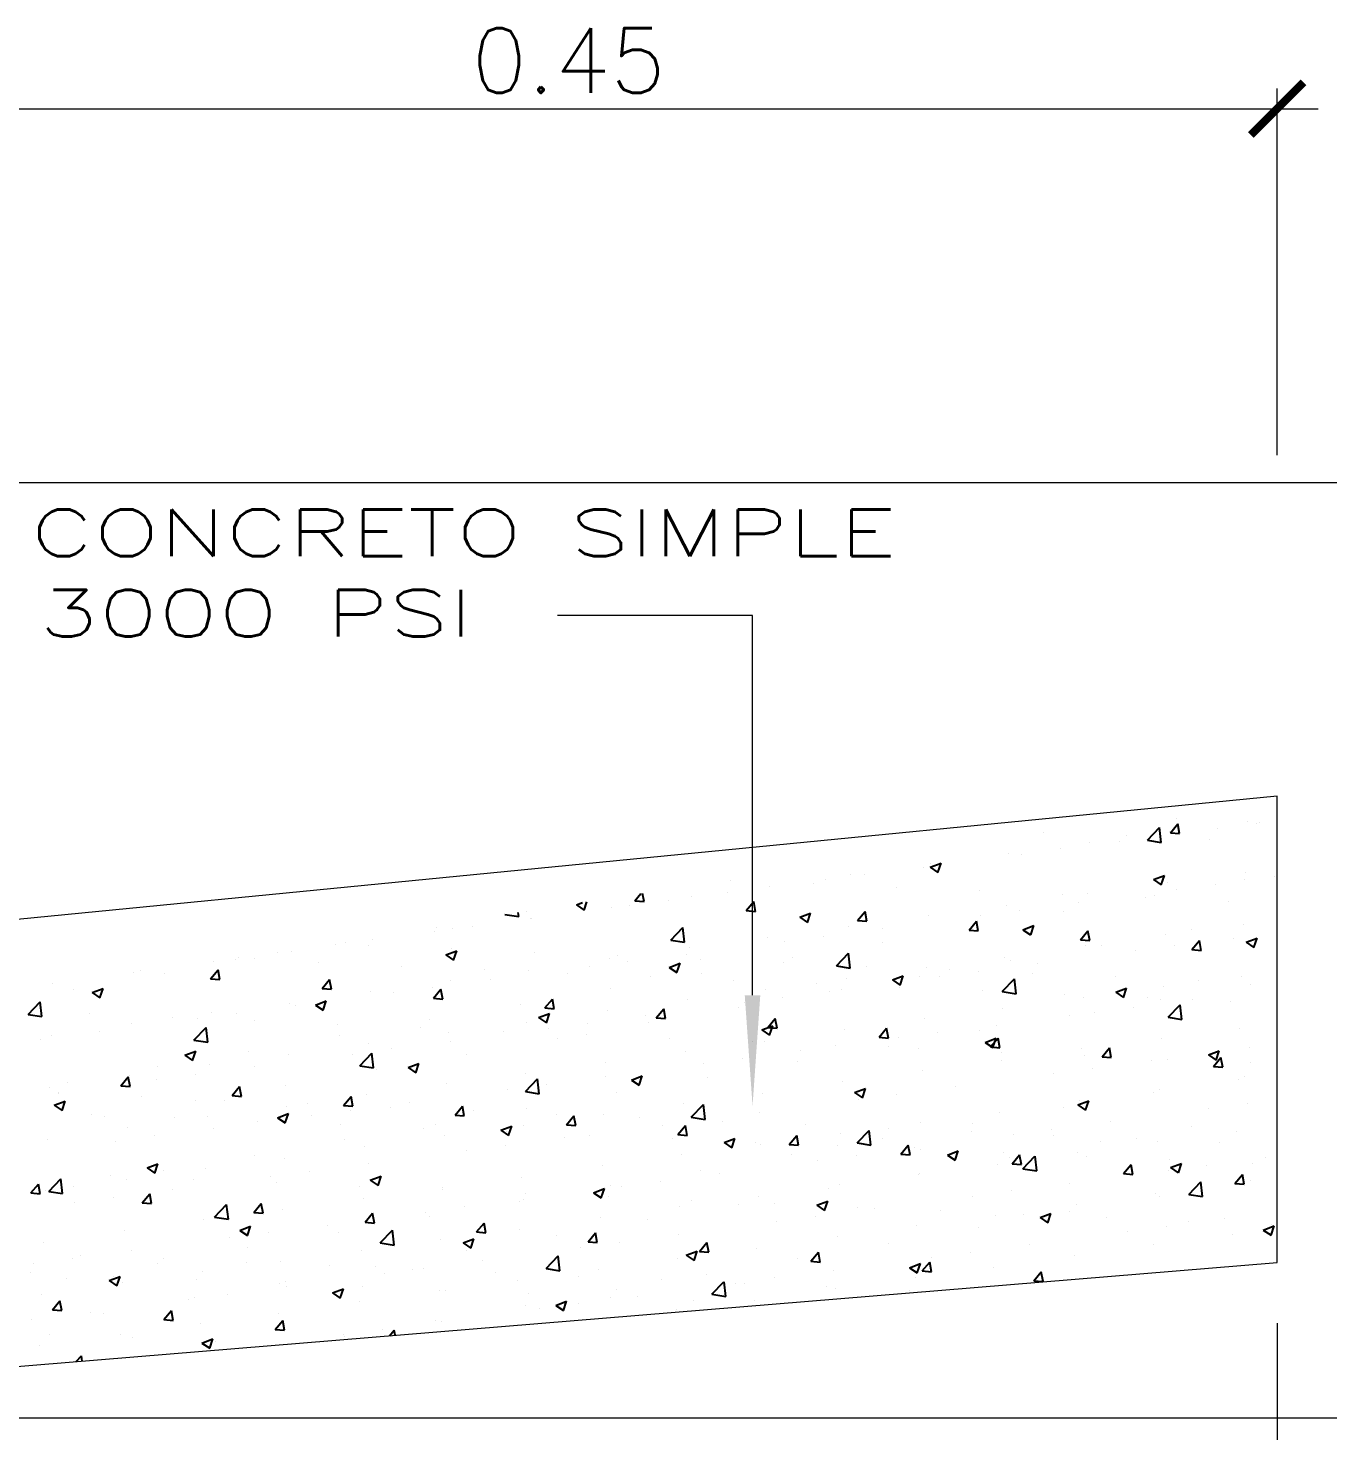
# Model space of a CAD drawing. Header units: millimetres. Extents: x 607619 to 1211550, y 1310734 to 2622648.
# Drawn here: x 607649.81 to 607668.32, y 1310925.69 to 1310945.66 of the extents above; entities that cross this region are included whole.
import ezdxf

# ---------------------------------------------------------------- set-up
doc = ezdxf.new("R2010")
doc.units = ezdxf.units.MM
doc.layers.add('B', color=3, linetype='Continuous')
doc.layers.add('Tubería A-Pluvial', color=7, linetype='Continuous')
doc.styles.add('CITYBLUEPRINT', font='romans.shx', dxfattribs={"width": 1.5, "height": 2.85})
doc.styles.add('ROMANS', font='ROMANS', dxfattribs={"height": 0.2})

# ---------------------------------------------------------------- blocks, each defined once
blk = doc.blocks.new('_ArchTick')
at = {"color": 0, "linetype": 'ByBlock', "const_width": 0.15}
blk.add_lwpolyline([(-0.5, -0.5), (0.5, 0.5)], dxfattribs=at)
blk = doc.blocks.new('*X68')
at = {"color": 0}
for p, q in [((809.311, 359.368), (809.311, 359.368)), ((800.743, 358.475), (800.743, 358.475)), ((807.456, 357.974), (808.235, 358.786)), ((808.346, 357.835), (808.235, 358.785)), ((808.844, 358.561), (808.844, 358.561)), ((808.927, 358.459), (809.409, 359.033)), ((808.927, 358.459), (809.525, 358.406)), ((809.525, 358.406), (809.409, 359.033)), ((811.956, 358.741), (811.956, 358.741)), ((813.895, 359.201), (813.895, 359.201)), ((814.46, 359.07), (814.46, 359.07)), ((814.649, 359.142), (814.649, 359.142)), ((803.709, 357.857), (803.709, 357.857)), ((805.641, 357.909), (805.641, 357.909)), ((806.081, 358.25), (806.081, 358.25)), ((807.456, 357.974), (808.346, 357.836)), ((811.419, 358.024), (811.419, 358.024)), ((798.515, 357.107), (798.515, 357.107)), ((799.35, 357.081), (799.35, 357.081)), ((801.854, 357.411), (801.854, 357.411)), ((788.33, 355.763), (788.33, 355.763)), ((789.247, 355.751), (789.247, 355.751)), ((793.035, 356.25), (793.035, 356.25)), ((793.464, 356.467), (793.464, 356.467)), ((793.47, 356.241), (794.17, 356.509)), ((793.47, 356.241), (793.967, 355.905)), ((793.968, 355.905), (794.17, 356.509)), ((813.773, 355.872), (813.773, 355.872)), ((780.63, 355.412), (780.63, 355.412)), ((783.136, 355.013), (783.136, 355.013)), ((785.968, 355.187), (785.968, 355.187)), ((786.744, 355.421), (786.744, 355.421)), ((791.306, 354.961), (791.306, 354.961)), ((807.841, 355.44), (808.541, 355.709)), ((807.841, 355.44), (808.339, 355.104)), ((808.339, 355.104), (808.542, 355.708)), ((808.722, 355.232), (808.722, 355.232)), ((811.829, 355.126), (811.829, 355.126)), ((813.732, 355.416), (813.732, 355.416)), ((815.616, 355.625), (815.616, 355.625)), ((770.696, 353.816), (771.086, 353.966)), ((771.194, 353.48), (771.372, 354.01)), ((774.451, 354.074), (774.842, 354.54)), ((774.451, 354.074), (775.049, 354.022)), ((775.049, 354.022), (774.951, 354.557)), ((776.641, 354.091), (776.641, 354.091)), ((778.085, 354.373), (778.085, 354.373)), ((780.428, 354.59), (780.428, 354.59)), ((781.624, 353.447), (782.106, 354.021)), ((782.222, 353.394), (782.106, 354.021)), ((796.645, 354.736), (796.645, 354.736)), ((801.983, 354.51), (801.983, 354.51)), ((803.01, 353.965), (803.01, 353.965)), ((803.588, 354.528), (803.588, 354.528)), ((807.321, 354.284), (807.321, 354.284)), ((807.9, 354.415), (807.9, 354.415)), ((809.326, 354.797), (809.326, 354.797)), ((812.659, 354.059), (812.659, 354.059)), ((766.092, 353.198), (766.097, 353.203)), ((766.092, 353.198), (766.982, 353.06)), ((766.982, 353.06), (766.95, 353.334)), ((767.49, 353.375), (767.49, 353.375)), ((770.696, 353.816), (771.194, 353.481)), ((772.951, 353.669), (772.951, 353.669)), ((774.138, 353.762), (774.138, 353.762)), ((781.624, 353.447), (782.222, 353.395)), ((785.068, 353.015), (785.768, 353.284)), ((785.565, 352.679), (785.768, 353.284)), ((788.797, 352.819), (789.279, 353.394)), ((789.395, 352.767), (789.279, 353.393)), ((793.343, 353.138), (793.343, 353.138)), ((796.719, 353.137), (796.719, 353.137)), ((798.394, 353.778), (798.394, 353.778)), ((799.223, 353.466), (799.223, 353.466)), ((802.068, 353.414), (802.068, 353.414)), ((761.658, 352.374), (761.658, 352.374)), ((762.706, 352.279), (762.706, 352.279)), ((764.035, 352.432), (764.035, 352.432)), ((767.757, 352.919), (767.757, 352.919)), ((767.822, 352.93), (767.822, 352.93)), ((776.765, 351.543), (777.544, 352.355)), ((777.654, 351.404), (777.544, 352.354)), ((785.068, 353.015), (785.565, 352.68)), ((788.208, 352.434), (788.208, 352.434)), ((788.797, 352.819), (789.394, 352.767)), ((790.404, 352.305), (790.404, 352.305)), ((795.969, 352.192), (796.451, 352.766)), ((795.969, 352.192), (796.567, 352.14)), ((796.236, 352.413), (796.236, 352.413)), ((796.567, 352.139), (796.452, 352.766)), ((799.439, 352.214), (800.139, 352.483)), ((799.439, 352.214), (799.936, 351.879)), ((799.937, 351.878), (800.139, 352.483)), ((803.142, 351.564), (803.624, 352.139)), ((803.74, 351.511), (803.624, 352.138)), ((810.296, 352.22), (810.296, 352.22)), ((813.651, 352.544), (813.651, 352.544)), ((755.216, 351.271), (755.216, 351.271)), ((755.826, 351.373), (755.826, 351.373)), ((757.571, 351.575), (757.571, 351.575)), ((761.531, 352.102), (761.531, 352.102)), ((776.765, 351.543), (777.654, 351.405)), ((783.014, 351.684), (783.014, 351.684)), ((784.113, 351.477), (784.113, 351.477)), ((786.617, 351.807), (786.617, 351.807)), ((790.404, 351.412), (790.404, 351.412)), ((803.142, 351.564), (803.739, 351.512)), ((804.464, 351.219), (804.464, 351.219)), ((808.6, 351.903), (808.6, 351.903)), ((810.314, 350.937), (810.796, 351.511)), ((810.912, 350.884), (810.797, 351.511)), ((812.986, 351.681), (812.986, 351.681)), ((813.81, 351.414), (814.51, 351.682)), ((813.81, 351.414), (814.308, 351.078)), ((814.308, 351.077), (814.511, 351.682)), ((748.762, 350.312), (748.762, 350.312)), ((748.925, 350.442), (748.925, 350.442)), ((749.994, 350.372), (749.994, 350.372)), ((751.429, 350.772), (751.429, 350.772)), ((752.377, 350.825), (752.377, 350.825)), ((757.33, 351.204), (757.33, 351.204)), ((762.294, 350.591), (762.994, 350.86)), ((762.294, 350.591), (762.792, 350.255)), ((762.668, 350.979), (762.668, 350.979)), ((762.792, 350.255), (762.995, 350.859)), ((768.006, 350.753), (768.006, 350.753)), ((772.829, 350.34), (772.829, 350.34)), ((773.344, 350.528), (773.344, 350.528)), ((777.798, 350.646), (777.798, 350.646)), ((777.963, 351.044), (777.963, 351.044)), ((784.573, 350.411), (784.573, 350.411)), ((787.437, 349.888), (788.216, 350.7)), ((788.327, 349.749), (788.216, 350.699)), ((798.272, 350.45), (798.272, 350.45)), ((803.466, 351.199), (803.466, 351.199)), ((806.695, 350.852), (806.695, 350.852)), ((809.198, 351.182), (809.198, 351.182)), ((810.314, 350.937), (810.912, 350.885)), ((742.192, 349.481), (742.192, 349.481)), ((742.61, 349.611), (742.61, 349.611)), ((747.148, 349.063), (747.631, 349.637)), ((747.326, 350.185), (747.326, 350.185)), ((747.746, 349.01), (747.631, 349.637)), ((754.1, 350.087), (754.1, 350.087)), ((759.438, 349.861), (759.438, 349.861)), ((764.776, 349.636), (764.776, 349.636)), ((767.635, 349.59), (767.635, 349.59)), ((770.115, 349.41), (770.115, 349.41)), ((771.507, 349.818), (771.507, 349.818)), ((774.01, 350.147), (774.01, 350.147)), ((776.665, 349.79), (777.366, 350.059)), ((776.665, 349.79), (777.163, 349.455)), ((777.163, 349.454), (777.366, 350.058)), ((778.683, 350.302), (778.683, 350.302)), ((778.741, 349.41), (778.741, 349.41)), ((784.021, 350.077), (784.021, 350.077)), ((787.437, 349.888), (788.327, 349.75)), ((789.359, 349.851), (789.359, 349.851)), ((793.221, 349.809), (793.221, 349.809)), ((794.697, 349.626), (794.697, 349.626)), ((796.592, 349.522), (796.592, 349.522)), ((798.632, 350.218), (798.632, 350.218)), ((800.379, 350.021), (800.379, 350.021)), ((736.998, 348.731), (736.998, 348.731)), ((744.162, 349.371), (744.162, 349.371)), ((747.148, 349.063), (747.746, 349.01)), ((754.321, 348.435), (754.803, 349.01)), ((754.919, 348.382), (754.803, 349.009)), ((762.584, 348.95), (762.584, 348.95)), ((765.191, 348.986), (765.191, 348.986)), ((775.453, 349.185), (775.453, 349.185)), ((780.791, 348.959), (780.791, 348.959)), ((786.129, 348.733), (786.129, 348.733)), ((788.087, 349.105), (788.087, 349.105)), ((791.037, 348.989), (791.737, 349.258)), ((791.037, 348.989), (791.534, 348.654)), ((791.468, 348.508), (791.468, 348.508)), ((791.534, 348.653), (791.737, 349.257)), ((792.801, 349.217), (792.801, 349.217)), ((794.089, 349.193), (794.089, 349.193)), ((798.11, 348.233), (798.889, 349.044)), ((798.999, 348.094), (798.889, 349.044)), ((800.036, 349.4), (800.036, 349.4)), ((805.374, 349.175), (805.374, 349.175)), ((808.479, 348.574), (808.479, 348.574)), ((810.712, 348.949), (810.712, 348.949)), ((813.53, 349.215), (813.53, 349.215)), ((814.115, 348.72), (814.115, 348.72)), ((738.331, 348.369), (738.331, 348.369)), ((739.521, 348.166), (740.221, 348.435)), ((739.521, 348.166), (740.018, 347.831)), ((740.018, 347.83), (740.221, 348.435)), ((753.892, 347.366), (754.592, 347.634)), ((754.321, 348.435), (754.919, 348.383)), ((754.39, 347.03), (754.592, 347.634)), ((757.45, 348.246), (757.45, 348.246)), ((758.901, 348.158), (758.901, 348.158)), ((761.404, 348.488), (761.404, 348.488)), ((761.494, 347.808), (761.976, 348.382)), ((761.494, 347.808), (762.091, 347.755)), ((762.092, 347.755), (761.976, 348.382)), ((768.666, 347.18), (769.148, 347.755)), ((769.264, 347.127), (769.149, 347.754)), ((772.909, 348.409), (772.909, 348.409)), ((777.842, 347.715), (777.842, 347.715)), ((782.893, 348.355), (782.893, 348.355)), ((783.986, 347.863), (783.986, 347.863)), ((786.969, 348.216), (786.969, 348.216)), ((787.773, 348.361), (787.773, 348.361)), ((796.806, 348.282), (796.806, 348.282)), ((798.11, 348.233), (798.999, 348.095)), ((802.144, 348.057), (802.144, 348.057)), ((803.344, 347.87), (803.344, 347.87)), ((805.408, 348.188), (806.108, 348.457)), ((805.408, 348.188), (805.905, 347.853)), ((805.906, 347.852), (806.108, 348.456)), ((807.482, 347.831), (807.482, 347.831)), ((808.283, 347.719), (808.283, 347.719)), ((810.355, 347.736), (810.355, 347.736)), ((812.82, 347.606), (812.82, 347.606)), ((735.401, 346.767), (736.18, 347.579)), ((735.401, 346.767), (736.29, 346.629)), ((736.291, 346.629), (736.18, 347.579)), ((739.326, 346.798), (739.326, 346.798)), ((747.205, 346.856), (747.205, 346.856)), ((748.798, 346.828), (748.798, 346.828)), ((752.256, 347.496), (752.256, 347.496)), ((752.585, 347.327), (752.585, 347.327)), ((753.892, 347.366), (754.389, 347.03)), ((767.077, 347.408), (767.077, 347.408)), ((768.263, 346.565), (768.963, 346.834)), ((768.666, 347.18), (769.264, 347.128)), ((768.761, 346.229), (768.964, 346.833)), ((772.707, 347.011), (772.707, 347.011)), ((775.167, 346.702), (775.167, 346.702)), ((775.839, 346.553), (776.321, 347.127)), ((776.437, 346.5), (776.321, 347.126)), ((781.137, 347.215), (781.137, 347.215)), ((781.483, 347.533), (781.483, 347.533)), ((798.151, 347.121), (798.151, 347.121)), ((802.452, 346.718), (802.452, 346.718)), ((804.064, 346.908), (804.064, 346.908)), ((806.568, 347.238), (806.568, 347.238)), ((808.782, 346.577), (809.561, 347.389)), ((809.672, 346.439), (809.561, 347.389)), ((742.07, 346.152), (742.07, 346.152)), ((744.664, 346.572), (744.664, 346.572)), ((746.073, 345.112), (746.852, 345.924)), ((746.295, 346.498), (746.295, 346.498)), ((746.963, 344.974), (746.853, 345.923)), ((750.002, 346.347), (750.002, 346.347)), ((755.34, 346.121), (755.34, 346.121)), ((760.678, 345.896), (760.678, 345.896)), ((761.245, 346.407), (761.245, 346.407)), ((767.514, 346.261), (767.514, 346.261)), ((768.263, 346.565), (768.761, 346.229)), ((768.876, 345.873), (768.876, 345.873)), ((771.38, 346.203), (771.38, 346.203)), ((775.305, 346.213), (775.305, 346.213)), ((775.839, 346.553), (776.437, 346.5)), ((782.634, 345.764), (783.335, 346.033)), ((783.011, 345.925), (783.494, 346.5)), ((783.011, 345.925), (783.609, 345.873)), ((783.132, 345.428), (783.335, 346.032)), ((783.609, 345.872), (783.494, 346.499)), ((790.184, 345.298), (790.666, 345.872)), ((790.782, 345.245), (790.666, 345.871)), ((793.099, 346.48), (793.099, 346.48)), ((797.749, 346.077), (797.749, 346.077)), ((808.782, 346.577), (809.671, 346.439)), ((813.408, 345.886), (813.408, 345.886)), ((736.192, 345.168), (736.192, 345.168)), ((736.877, 345.402), (736.877, 345.402)), ((739.979, 345.667), (739.979, 345.667)), ((746.073, 345.112), (746.963, 344.974)), ((755.413, 345.406), (755.413, 345.406)), ((757.328, 344.917), (757.328, 344.917)), ((762.462, 345.621), (762.462, 345.621)), ((762.561, 345.042), (762.561, 345.042)), ((766.017, 345.67), (766.017, 345.67)), ((769.473, 345.212), (769.473, 345.212)), ((771.355, 345.445), (771.355, 345.445)), ((776.693, 345.219), (776.693, 345.219)), ((782.031, 344.994), (782.031, 344.994)), ((782.634, 345.764), (783.132, 345.428)), ((782.771, 345.027), (782.771, 345.027)), ((787.965, 345.776), (787.965, 345.776)), ((790.184, 345.298), (790.782, 345.245)), ((791.458, 345.249), (791.458, 345.249)), ((793.961, 345.578), (793.961, 345.578)), ((796.62, 345.717), (796.62, 345.717)), ((797.006, 344.963), (797.706, 345.232)), ((797.006, 344.963), (797.503, 344.627)), ((797.357, 344.67), (797.839, 345.245)), ((797.503, 344.627), (797.706, 345.231)), ((797.955, 344.617), (797.839, 345.244)), ((808.357, 345.245), (808.357, 345.245)), ((745.49, 344.14), (746.19, 344.409)), ((745.49, 344.14), (745.987, 343.805)), ((745.987, 343.804), (746.19, 344.408)), ((749.581, 344.405), (749.581, 344.405)), ((752.134, 344.167), (752.134, 344.167)), ((756.27, 344.214), (756.27, 344.214)), ((756.746, 343.457), (757.525, 344.269)), ((757.635, 343.319), (757.525, 344.268)), ((758.773, 344.543), (758.773, 344.543)), ((763.641, 344.211), (763.641, 344.211)), ((777.72, 344.386), (777.72, 344.386)), ((785.143, 344.417), (785.143, 344.417)), ((787.37, 344.768), (787.37, 344.768)), ((790.788, 344.716), (790.788, 344.716)), ((792.708, 344.543), (792.708, 344.543)), ((797.357, 344.67), (797.954, 344.618)), ((798.046, 344.317), (798.046, 344.317)), ((803.223, 344.541), (803.223, 344.541)), ((803.384, 344.091), (803.384, 344.091)), ((804.529, 344.042), (805.011, 344.617)), ((804.529, 344.042), (805.127, 343.99)), ((805.127, 343.99), (805.012, 344.616)), ((811.377, 344.162), (812.077, 344.431)), ((811.377, 344.162), (811.874, 343.827)), ((811.875, 343.826), (812.077, 344.43)), ((814.04, 344.624), (814.04, 344.624)), ((743.75, 343.404), (743.75, 343.404)), ((747.083, 343.527), (747.083, 343.527)), ((749.955, 343.382), (749.955, 343.382)), ((756.746, 343.457), (757.635, 343.319)), ((757.809, 343.21), (757.809, 343.21)), ((759.861, 343.339), (760.561, 343.608)), ((759.861, 343.339), (760.358, 343.004)), ((760.359, 343.003), (760.561, 343.608)), ((772.586, 343.682), (772.586, 343.682)), ((778.852, 343.589), (778.852, 343.589)), ((781.355, 343.919), (781.355, 343.919)), ((784.956, 343.715), (784.956, 343.715)), ((792.978, 343.151), (792.978, 343.151)), ((798.029, 343.792), (798.029, 343.792)), ((803.937, 343.294), (803.937, 343.294)), ((807.724, 343.792), (807.724, 343.792)), ((808.722, 343.866), (808.722, 343.866)), ((811.702, 343.415), (812.184, 343.989)), ((811.702, 343.415), (812.3, 343.363)), ((812.3, 343.362), (812.184, 343.989)), ((814.061, 343.64), (814.061, 343.64)), ((737.918, 342.403), (737.918, 342.403)), ((741.363, 342.168), (741.845, 342.743)), ((741.961, 342.115), (741.846, 342.742)), ((741.949, 342.823), (741.949, 342.823)), ((743.664, 342.554), (743.664, 342.554)), ((746.167, 342.884), (746.167, 342.884)), ((751.978, 342.209), (751.978, 342.209)), ((762.341, 342.292), (762.341, 342.292)), ((767.392, 342.932), (767.392, 342.932)), ((767.418, 341.802), (768.197, 342.614)), ((768.308, 341.663), (768.197, 342.613)), ((768.749, 342.259), (768.749, 342.259)), ((772.536, 342.758), (772.536, 342.758)), ((774.232, 342.539), (774.932, 342.807)), ((774.232, 342.539), (774.73, 342.203)), ((774.73, 342.202), (774.933, 342.807)), ((779.124, 342.714), (779.124, 342.714)), ((787.844, 342.447), (787.844, 342.447)), ((801.434, 342.964), (801.434, 342.964)), ((813.287, 342.557), (813.287, 342.557)), ((813.702, 342.754), (813.702, 342.754)), ((736.755, 342.073), (736.755, 342.073)), ((737.348, 341.723), (737.348, 341.723)), ((737.378, 341.688), (737.378, 341.688)), ((741.363, 342.168), (741.961, 342.116)), ((742.716, 341.463), (742.716, 341.463)), ((748.536, 341.541), (749.018, 342.115)), ((748.536, 341.541), (749.134, 341.488)), ((749.134, 341.488), (749.018, 342.115)), ((755.709, 340.913), (756.191, 341.488)), ((756.307, 340.86), (756.191, 341.487)), ((757.206, 341.588), (757.206, 341.588)), ((766.246, 341.929), (766.246, 341.929)), ((767.418, 341.802), (768.308, 341.664)), ((773.292, 341.713), (773.292, 341.713)), ((782.65, 341.698), (782.65, 341.698)), ((788.604, 341.738), (789.304, 342.006)), ((788.604, 341.738), (789.101, 341.402)), ((788.827, 341.305), (788.827, 341.305)), ((789.101, 341.402), (789.304, 342.006)), ((791.331, 341.634), (791.331, 341.634)), ((795.118, 342.133), (795.118, 342.133)), ((807.871, 341.753), (807.871, 341.753)), ((808.236, 341.917), (808.236, 341.917)), ((737.087, 340.915), (737.788, 341.184)), ((737.087, 340.915), (737.585, 340.579)), ((737.585, 340.579), (737.788, 341.183)), ((746.146, 341.208), (746.146, 341.208)), ((748.055, 341.237), (748.055, 341.237)), ((751.459, 340.114), (752.159, 340.383)), ((751.956, 339.778), (752.159, 340.382)), ((752.013, 340.838), (752.013, 340.838)), ((753.393, 341.011), (753.393, 341.011)), ((755.709, 340.913), (756.306, 340.861)), ((756.143, 340.599), (756.143, 340.599)), ((758.731, 340.786), (758.731, 340.786)), ((759.93, 341.098), (759.93, 341.098)), ((762.881, 340.286), (763.363, 340.86)), ((763.479, 340.233), (763.364, 340.86)), ((764.069, 340.56), (764.069, 340.56)), ((767.46, 340.712), (767.46, 340.712)), ((777.599, 341.057), (777.599, 341.057)), ((778.091, 340.147), (778.869, 340.958)), ((778.98, 340.008), (778.87, 340.958)), ((782.512, 340.473), (782.512, 340.473)), ((797.907, 340.463), (797.907, 340.463)), ((802.039, 340.751), (802.039, 340.751)), ((802.975, 340.937), (803.675, 341.206)), ((802.975, 340.937), (803.472, 340.601)), ((803.101, 341.212), (803.101, 341.212)), ((803.472, 340.601), (803.675, 341.205)), ((811.409, 340.68), (811.409, 340.68)), ((813.912, 341.009), (813.912, 341.009)), ((739.487, 340.345), (739.487, 340.345)), ((740.314, 340.207), (740.314, 340.207)), ((741.827, 339.494), (741.827, 339.494)), ((744.825, 340.119), (744.825, 340.119)), ((746.962, 340.198), (746.962, 340.198)), ((750.163, 339.894), (750.163, 339.894)), ((751.459, 340.114), (751.956, 339.779)), ((753.639, 340.27), (753.639, 340.27)), ((755.501, 339.668), (755.501, 339.668)), ((761.629, 339.711), (761.629, 339.711)), ((762.881, 340.286), (763.479, 340.233)), ((765.83, 339.313), (766.53, 339.582)), ((766.328, 338.977), (766.53, 339.581)), ((767.27, 339.604), (767.27, 339.604)), ((769.408, 340.335), (769.408, 340.335)), ((770.054, 339.658), (770.536, 340.233)), ((770.054, 339.658), (770.651, 339.606)), ((770.652, 339.605), (770.536, 340.232)), ((772.464, 340.353), (772.464, 340.353)), ((774.746, 340.109), (774.746, 340.109)), ((776.221, 339.645), (776.221, 339.645)), ((777.226, 339.031), (777.708, 339.605)), ((777.824, 338.978), (777.709, 339.605)), ((778.091, 340.147), (778.98, 340.009)), ((778.725, 339.974), (778.725, 339.974)), ((780.084, 339.884), (780.084, 339.884)), ((785.422, 339.658), (785.422, 339.658)), ((792.856, 339.822), (792.856, 339.822)), ((796.207, 339.75), (796.207, 339.75)), ((805.094, 339.848), (805.094, 339.848)), ((810.267, 339.557), (810.267, 339.557)), ((736.633, 338.744), (736.633, 338.744)), ((741.033, 338.61), (741.033, 338.61)), ((743.537, 338.94), (743.537, 338.94)), ((747.324, 339.438), (747.324, 339.438)), ((755.797, 338.71), (755.797, 338.71)), ((760.84, 339.443), (760.84, 339.443)), ((762.219, 338.963), (762.219, 338.963)), ((765.83, 339.313), (766.327, 338.978)), ((766.178, 339.217), (766.178, 339.217)), ((769.906, 338.813), (769.906, 338.813)), ((771.516, 338.992), (771.516, 338.992)), ((776.854, 338.766), (776.854, 338.766)), ((777.226, 339.031), (777.824, 338.978)), ((780.201, 338.512), (780.901, 338.781)), ((780.699, 338.176), (780.902, 338.781)), ((784.399, 338.403), (784.881, 338.978)), ((784.997, 338.35), (784.881, 338.977)), ((787.722, 339.118), (787.722, 339.118)), ((788.763, 338.491), (789.542, 339.303)), ((789.653, 338.353), (789.542, 339.303)), ((790.375, 338.749), (790.375, 338.749)), ((790.76, 339.433), (790.76, 339.433)), ((796.099, 339.207), (796.099, 339.207)), ((798.803, 339.02), (798.803, 339.02)), ((801.306, 339.35), (801.306, 339.35)), ((801.437, 338.981), (801.437, 338.981)), ((806.775, 338.756), (806.775, 338.756)), ((808.114, 338.588), (808.114, 338.588)), ((813.165, 339.228), (813.165, 339.228)), ((749.965, 337.709), (749.965, 337.709)), ((757.085, 338.259), (757.085, 338.259)), ((763.615, 337.985), (763.615, 337.985)), ((766.118, 338.315), (766.118, 338.315)), ((777.477, 337.728), (777.477, 337.728)), ((780.201, 338.512), (780.699, 338.177)), ((782.193, 338.54), (782.193, 338.54)), ((782.528, 338.369), (782.528, 338.369)), ((784.399, 338.403), (784.997, 338.351)), ((784.543, 337.748), (784.543, 337.748)), ((787.531, 338.315), (787.531, 338.315)), ((788.7, 337.69), (788.7, 337.69)), ((788.763, 338.491), (789.652, 338.353)), ((791.572, 337.776), (792.054, 338.35)), ((791.572, 337.776), (792.169, 337.723)), ((792.17, 337.723), (792.054, 338.35)), ((792.487, 338.189), (792.487, 338.189)), ((792.869, 338.089), (792.869, 338.089)), ((794.573, 337.711), (795.273, 337.98)), ((794.573, 337.711), (795.07, 337.376)), ((795.07, 337.375), (795.273, 337.98)), ((798.207, 337.864), (798.207, 337.864)), ((798.744, 337.148), (799.226, 337.723)), ((799.342, 337.095), (799.227, 337.722)), ((802.98, 337.884), (802.98, 337.884)), ((804.435, 338.556), (804.435, 338.556)), ((812.113, 338.53), (812.113, 338.53)), ((743.056, 336.889), (743.757, 337.158)), ((743.056, 336.889), (743.554, 336.553)), ((743.554, 336.553), (743.757, 337.157)), ((746.84, 336.869), (746.84, 336.869)), ((751.891, 337.509), (751.891, 337.509)), ((757.299, 337.154), (757.299, 337.154)), ((772.343, 337.024), (772.343, 337.024)), ((786.197, 337.36), (786.197, 337.36)), ((797.786, 337.134), (797.786, 337.134)), ((798.603, 337.555), (798.603, 337.555)), ((798.744, 337.148), (799.342, 337.096)), ((799.435, 336.836), (800.214, 337.648)), ((799.435, 336.836), (800.325, 336.698)), ((800.325, 336.698), (800.215, 337.647)), ((803.545, 337.638), (803.545, 337.638)), ((805.917, 336.521), (806.399, 337.095)), ((806.515, 336.468), (806.399, 337.094)), ((808.884, 337.413), (808.884, 337.413)), ((808.944, 336.911), (809.644, 337.179)), ((808.944, 336.911), (809.441, 336.575)), ((809.442, 336.574), (809.644, 337.179)), ((811.282, 337.065), (811.282, 337.065)), ((814.222, 337.187), (814.222, 337.187)), ((815.069, 337.564), (815.069, 337.564)), ((736.727, 335.371), (737.506, 336.183)), ((737.616, 335.233), (737.506, 336.182)), ((740.727, 336.379), (740.727, 336.379)), ((741.706, 336.165), (741.706, 336.165)), ((744.133, 336.708), (744.133, 336.708)), ((746.065, 336.154), (746.065, 336.154)), ((751.009, 336.326), (751.009, 336.326)), ((751.403, 335.928), (751.403, 335.928)), ((753.512, 336.655), (753.512, 336.655)), ((757.428, 336.088), (758.128, 336.357)), ((757.428, 336.088), (757.925, 335.752)), ((757.925, 335.752), (758.128, 336.356)), ((767.149, 336.275), (767.149, 336.275)), ((776.094, 336.03), (776.094, 336.03)), ((778.711, 336.747), (778.711, 336.747)), ((779.881, 336.529), (779.881, 336.529)), ((792.735, 336.494), (792.735, 336.494)), ((792.771, 336.554), (792.771, 336.554)), ((802.463, 335.904), (802.463, 335.904)), ((805.917, 336.521), (806.515, 336.468)), ((808.778, 336.736), (808.778, 336.736)), ((810.108, 335.181), (810.887, 335.993)), ((810.997, 335.043), (810.887, 335.992)), ((813.043, 335.899), (813.043, 335.899)), ((813.089, 335.893), (813.571, 336.468)), ((813.089, 335.893), (813.687, 335.841)), ((813.687, 335.84), (813.572, 336.467)), ((814.086, 336.057), (814.086, 336.057)), ((735.578, 335.274), (736.06, 335.848)), ((735.578, 335.274), (736.176, 335.222)), ((736.176, 335.221), (736.061, 335.848)), ((736.512, 335.415), (736.512, 335.415)), ((736.727, 335.371), (737.616, 335.233)), ((738.301, 335.707), (738.301, 335.707)), ((740.906, 334.996), (740.906, 334.996)), ((742.751, 334.646), (743.233, 335.221)), ((743.349, 334.593), (743.233, 335.22)), ((744.693, 335.494), (744.693, 335.494)), ((756.742, 335.703), (756.742, 335.703)), ((762.08, 335.477), (762.08, 335.477)), ((762.098, 335.634), (762.098, 335.634)), ((767.418, 335.252), (767.418, 335.252)), ((771.799, 335.287), (772.499, 335.556)), ((771.799, 335.287), (772.296, 334.952)), ((772.297, 334.951), (772.5, 335.555)), ((772.756, 335.026), (772.756, 335.026)), ((772.879, 335.746), (772.879, 335.746)), ((773.59, 335.701), (773.59, 335.701)), ((782.406, 335.04), (782.406, 335.04)), ((786.939, 335.553), (786.939, 335.553)), ((787.6, 335.789), (787.6, 335.789)), ((796.172, 335.076), (796.172, 335.076)), ((798.676, 335.406), (798.676, 335.406)), ((807.992, 335.259), (807.992, 335.259)), ((808.254, 335.056), (808.254, 335.056)), ((810.108, 335.181), (810.997, 335.043)), ((738.402, 334.666), (738.402, 334.666)), ((742.751, 334.646), (743.349, 334.594)), ((747.399, 333.716), (748.178, 334.528)), ((748.289, 333.577), (748.178, 334.527)), ((749.923, 334.019), (750.406, 334.593)), ((750.521, 333.966), (750.406, 334.593)), ((751.769, 334.181), (751.769, 334.181)), ((756.963, 334.93), (756.963, 334.93)), ((763.488, 334.371), (763.488, 334.371)), ((767.048, 334.745), (767.048, 334.745)), ((767.275, 334.869), (767.275, 334.869)), ((777.355, 334.4), (777.355, 334.4)), ((778.095, 334.801), (778.095, 334.801)), ((781.107, 334.552), (781.107, 334.552)), ((783.433, 334.575), (783.433, 334.575)), ((786.17, 334.486), (786.871, 334.755)), ((786.17, 334.486), (786.668, 334.151)), ((786.668, 334.15), (786.871, 334.754)), ((788.771, 334.349), (788.771, 334.349)), ((789.857, 334.244), (789.857, 334.244)), ((794.109, 334.124), (794.109, 334.124)), ((802.858, 334.555), (802.858, 334.555)), ((746.718, 333.54), (746.718, 333.54)), ((747.399, 333.716), (748.289, 333.578)), ((749.923, 334.019), (750.521, 333.967)), ((754.669, 333.21), (754.669, 333.21)), ((757.096, 333.391), (757.578, 333.966)), ((757.096, 333.391), (757.694, 333.339)), ((757.694, 333.338), (757.578, 333.965)), ((760.984, 334.041), (760.984, 334.041)), ((761.216, 333.744), (761.216, 333.744)), ((764.269, 332.764), (764.751, 333.338)), ((764.867, 332.711), (764.751, 333.338)), ((772.221, 333.695), (772.221, 333.695)), ((775.276, 333.551), (775.276, 333.551)), ((783.566, 333.416), (783.566, 333.416)), ((786.069, 333.746), (786.069, 333.746)), ((792.613, 333.165), (792.613, 333.165)), ((797.664, 333.805), (797.664, 333.805)), ((799.447, 333.898), (799.447, 333.898)), ((800.542, 333.685), (801.242, 333.954)), ((800.542, 333.685), (801.039, 333.35)), ((801.039, 333.349), (801.242, 333.953)), ((802.422, 334.055), (802.422, 334.055)), ((804.786, 333.673), (804.786, 333.673)), ((810.124, 333.447), (810.124, 333.447)), ((812.438, 333.62), (812.438, 333.62)), ((815.462, 333.222), (815.462, 333.222)), ((741.584, 332.836), (741.584, 332.836)), ((748.378, 332.381), (748.378, 332.381)), ((749.026, 332.863), (749.726, 333.131)), ((749.026, 332.863), (749.523, 332.527)), ((749.523, 332.527), (749.726, 333.131)), ((750.881, 332.711), (750.881, 332.711)), ((755.384, 332.743), (755.384, 332.743)), ((758.072, 332.061), (758.85, 332.872)), ((758.961, 331.922), (758.851, 332.872)), ((761.976, 332.305), (761.976, 332.305)), ((763.397, 332.062), (764.097, 332.331)), ((763.895, 331.726), (764.097, 332.33)), ((764.269, 332.764), (764.866, 332.711)), ((767.027, 332.946), (767.027, 332.946)), ((769.444, 332.55), (769.444, 332.55)), ((771.441, 332.136), (771.923, 332.711)), ((772.039, 332.083), (771.924, 332.71)), ((777.25, 332.585), (777.25, 332.585)), ((787.479, 332.461), (787.479, 332.461)), ((796.59, 333.054), (796.59, 333.054)), ((806.148, 332.791), (806.148, 332.791)), ((808.651, 333.121), (808.651, 333.121)), ((812.922, 332.57), (812.922, 332.57)), ((814.913, 332.884), (815.613, 333.153)), ((814.913, 332.884), (815.41, 332.549)), ((815.411, 332.548), (815.613, 333.153)), ((736.39, 332.086), (736.39, 332.086)), ((742.062, 331.55), (742.062, 331.55)), ((749.552, 331.742), (749.552, 331.742)), ((756.842, 331.601), (756.842, 331.601)), ((758.072, 332.061), (758.961, 331.923)), ((763.397, 332.062), (763.894, 331.726)), ((763.612, 331.548), (763.612, 331.548)), ((770.96, 331.757), (770.96, 331.757)), ((771.441, 332.136), (772.039, 332.084)), ((773.463, 332.086), (773.463, 332.086)), ((777.768, 331.261), (778.468, 331.53)), ((778.266, 330.925), (778.469, 331.529)), ((778.614, 331.509), (779.096, 332.083)), ((778.614, 331.509), (779.212, 331.456)), ((779.212, 331.456), (779.096, 332.083)), ((782.285, 331.711), (782.285, 331.711)), ((785.786, 330.881), (786.269, 331.456)), ((786.384, 330.828), (786.269, 331.455)), ((790.758, 332.053), (790.758, 332.053)), ((796.045, 331.461), (796.045, 331.461)), ((799.832, 331.96), (799.832, 331.96)), ((807.871, 331.93), (807.871, 331.93)), ((735.772, 330.722), (735.772, 330.722)), ((738.275, 331.051), (738.275, 331.051)), ((738.78, 331.269), (738.78, 331.269)), ((743.72, 330.741), (743.72, 330.741)), ((744.118, 331.044), (744.118, 331.044)), ((749.456, 330.818), (749.456, 330.818)), ((751.648, 330.852), (751.648, 330.852)), ((754.794, 330.593), (754.794, 330.593)), ((757.78, 330.547), (757.78, 330.547)), ((764.644, 330.925), (764.644, 330.925)), ((768.744, 330.405), (769.523, 331.217)), ((769.634, 330.267), (769.523, 331.217)), ((777.234, 331.071), (777.234, 331.071)), ((777.768, 331.261), (778.266, 330.925)), ((784.927, 331.052), (784.927, 331.052)), ((785.786, 330.881), (786.384, 330.829)), ((792.139, 330.46), (792.84, 330.729)), ((792.139, 330.46), (792.637, 330.124)), ((792.637, 330.124), (792.84, 330.728)), ((792.959, 330.254), (793.441, 330.828)), ((793.557, 330.201), (793.441, 330.828)), ((793.541, 331.132), (793.541, 331.132)), ((797.543, 330.476), (797.543, 330.476)), ((802.736, 331.226), (802.736, 331.226)), ((735.55, 330.152), (735.55, 330.152)), ((737.888, 329.74), (737.888, 329.74)), ((740.623, 329.637), (741.324, 329.906)), ((740.623, 329.637), (741.121, 329.302)), ((740.888, 329.926), (740.888, 329.926)), ((741.121, 329.301), (741.324, 329.905)), ((746.226, 329.701), (746.226, 329.701)), ((746.597, 330.211), (746.597, 330.211)), ((751.948, 329.546), (751.948, 329.546)), ((758.354, 330.097), (758.354, 330.097)), ((760.132, 330.367), (760.132, 330.367)), ((760.857, 330.427), (760.857, 330.427)), ((765.471, 330.142), (765.471, 330.142)), ((766.906, 329.617), (766.906, 329.617)), ((768.744, 330.405), (769.633, 330.267)), ((770.809, 329.916), (770.809, 329.916)), ((772.099, 330.366), (772.099, 330.366)), ((776.147, 329.691), (776.147, 329.691)), ((779.095, 330.051), (779.095, 330.051)), ((779.416, 328.75), (780.195, 329.562)), ((780.306, 328.612), (780.196, 329.561)), ((783.439, 329.802), (783.439, 329.802)), ((787.226, 330.3), (787.226, 330.3)), ((792.491, 329.836), (792.491, 329.836)), ((792.959, 330.254), (793.557, 330.201)), ((800.132, 329.626), (800.614, 330.201)), ((800.132, 329.626), (800.729, 329.574)), ((800.73, 329.573), (800.614, 330.2)), ((736.269, 328.758), (736.269, 328.758)), ((741.462, 329.507), (741.462, 329.507)), ((748.251, 328.767), (748.251, 328.767)), ((751.565, 329.475), (751.565, 329.475)), ((752.038, 329.266), (752.038, 329.266)), ((754.995, 328.836), (755.695, 329.105)), ((754.995, 328.836), (755.492, 328.501)), ((755.492, 328.5), (755.695, 329.105)), ((756.903, 329.25), (756.903, 329.25)), ((761.854, 328.977), (761.854, 328.977)), ((762.241, 329.024), (762.241, 329.024)), ((767.579, 328.798), (767.579, 328.798)), ((773.263, 329.05), (773.263, 329.05)), ((779.416, 328.75), (780.306, 328.612)), ((780.935, 329.472), (780.935, 329.472)), ((781.485, 329.465), (781.485, 329.465)), ((786.824, 329.24), (786.824, 329.24)), ((787.357, 329.132), (787.357, 329.132)), ((792.162, 329.014), (792.162, 329.014)), ((736.966, 327.752), (737.448, 328.326)), ((736.966, 327.752), (737.564, 327.7)), ((737.564, 327.699), (737.448, 328.326)), ((745.747, 328.437), (745.747, 328.437)), ((746.116, 328.545), (746.116, 328.545)), ((756.72, 328.272), (756.72, 328.272)), ((767.431, 328.049), (767.431, 328.049)), ((768.329, 327.813), (768.329, 327.813)), ((769.366, 328.036), (770.066, 328.304)), ((769.366, 328.036), (769.863, 327.7)), ((769.864, 327.699), (770.066, 328.304)), ((770.832, 328.142), (770.832, 328.142)), ((772.917, 328.573), (772.917, 328.573)), ((774.62, 328.641), (774.62, 328.641)), ((777.112, 327.742), (777.112, 327.742)), ((778.256, 328.347), (778.256, 328.347)), ((782.163, 328.382), (782.163, 328.382)), ((735.644, 327.107), (735.644, 327.107)), ((739.432, 327.606), (739.432, 327.606)), ((740.284, 327.544), (740.284, 327.544)), ((744.138, 327.124), (744.62, 327.699)), ((744.138, 327.124), (744.736, 327.072)), ((744.736, 327.072), (744.621, 327.698)), ((746.475, 326.882), (746.475, 326.882)), ((751.311, 326.497), (751.793, 327.071)), ((751.526, 327.523), (751.526, 327.523)), ((751.909, 326.444), (751.793, 327.071)), ((761.599, 327.048), (761.599, 327.048)), ((762.014, 326.981), (762.014, 326.981)), ((736.79, 326.186), (736.79, 326.186)), ((741.341, 326.178), (741.341, 326.178)), ((742.128, 325.961), (742.128, 325.961)), ((751.311, 326.497), (751.909, 326.445)), ((755.723, 326.153), (755.723, 326.153)), ((755.767, 326.047), (755.767, 326.047)), ((758.226, 326.482), (758.226, 326.482)), ((758.667, 326.088), (758.966, 326.444)), ((759.026, 326.118), (758.966, 326.443)), ((736.147, 325.429), (736.147, 325.429)), ((746.592, 325.611), (747.293, 325.88)), ((746.592, 325.611), (747.09, 325.276)), ((747.09, 325.275), (747.293, 325.879)), ((747.467, 325.735), (747.467, 325.735)), ((738.483, 324.423), (738.831, 324.786)), ((738.87, 324.455), (738.832, 324.786))]:
    blk.add_line(p, q, dxfattribs=at)

msp = doc.modelspace()

# ---------------------------------------------------------------- linework, layer by layer
at = {"color": 7, "lineweight": 0}
for p, q in [((607660.127, 1310937.298), (607657.35, 1310937.298)), ((607660.127, 1310931.891), (607660.127, 1310937.298))]:
    msp.add_line(p, q, dxfattribs=at)
msp.add_solid([(607660.237, 1310931.891), (607660.016, 1310931.891), (607660.127, 1310930.317)], dxfattribs=at)
at = {"layer": 'B', "color": 7, "lineweight": 0}
msp.add_lwpolyline([(607640.792, 1310939.158), (607640.792, 1310925.878), (607667.594, 1310928.089), (607667.594, 1310934.723), (607647.425, 1310932.751), (607647.425, 1310939.158)], close=True, dxfattribs=at)
at = {"layer": 'Tubería A-Pluvial', "color": 7, "lineweight": 0}
for p, q in [((607667.594, 1310939.576), (607667.594, 1310944.797)), ((607647.425, 1310944.509), (607668.177, 1310944.509)), ((607648.289, 1310939.191), (607675.7, 1310939.191)), ((607667.594, 1310927.225), (607667.594, 1310920.413)), ((607641.639, 1310925.878), (607675.7, 1310925.878))]:
    msp.add_line(p, q, dxfattribs=at)

# ---------------------------------------------------------------- block references
at = {"layer": 'B', "color": 7, "lineweight": 0, "xscale": 0.2211300000000629, "yscale": 0.2211300000000629, "zscale": 0.2211300000000629}
msp.add_blockref('*X68', (607487.196, 1310854.939), dxfattribs=at)
at = {"layer": 'Tubería A-Pluvial', "color": 7, "lineweight": 0, "xscale": 0.7488000000000001, "yscale": 0.7488000000000001, "zscale": 0.7488000000000001}
msp.add_blockref('_ArchTick', (607667.594, 1310944.509), dxfattribs=at)

# ---------------------------------------------------------------- texts
at = {"color": 7, "lineweight": 0, "style": 'CITYBLUEPRINT', "width": 1.5}
for s, height, p in [('CONCRETO SIMPLE', 0.66339, (607649.851, 1310938.142)), ('3000 PSI', 0.6634, (607649.962, 1310936.996))]:
    msp.add_text(s, height=height, dxfattribs=at).set_placement(p)
at = {"layer": 'Tubería A-Pluvial', "color": 7, "lineweight": 0, "insert": (607657.51, 1310945.195), "char_height": 0.9216, "attachment_point": 5, "style": 'ROMANS'}
msp.add_mtext('\\A1;0.45', dxfattribs=at)

doc.saveas('drawing.dxf')
